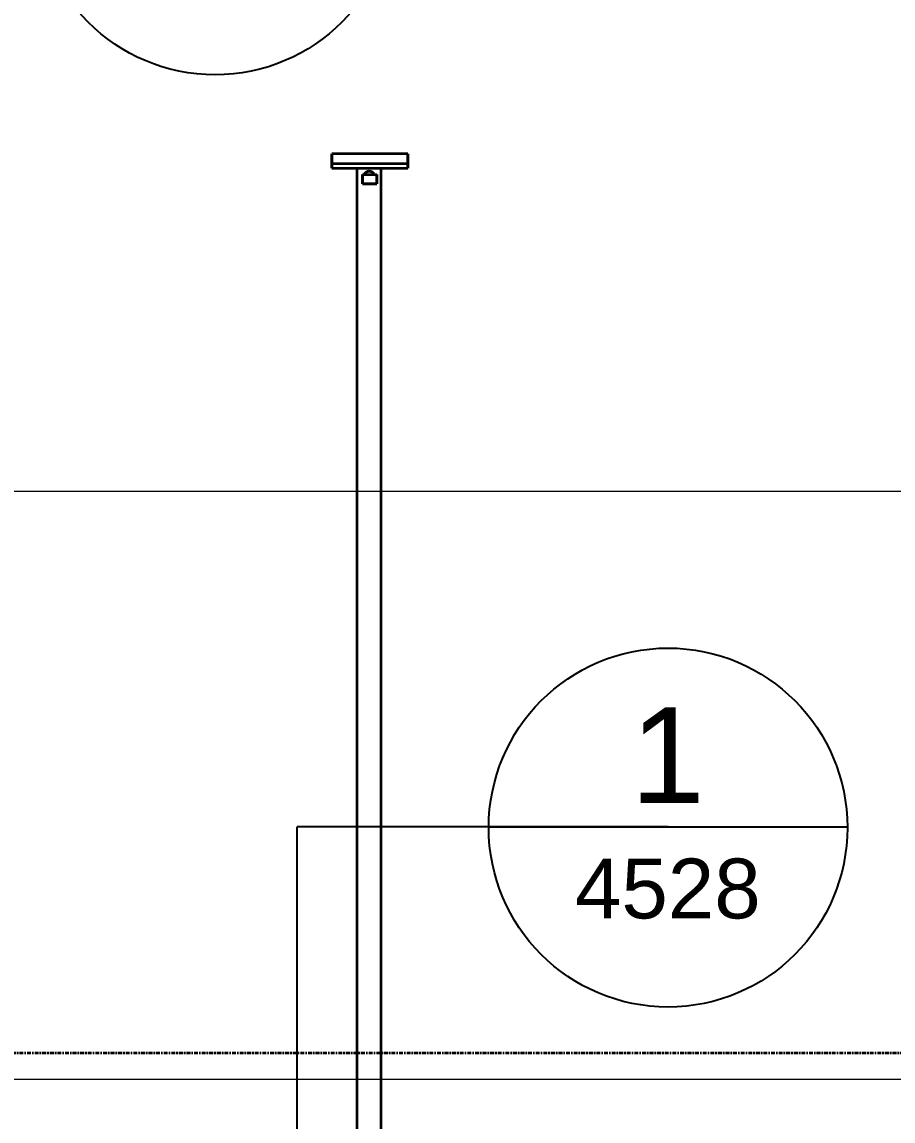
# Model space of a CAD drawing. Header units: millimetres. Extents: x -187664 to 435448, y -313239 to 299894.
# Drawn here: x 12832 to 16475, y -301600 to -297007 of the extents above; entities that cross this region are included whole.
import ezdxf

# ---------------------------------------------------------------- set-up
doc = ezdxf.new("R2010")
doc.units = ezdxf.units.MM
doc.linetypes.add('Centre', pattern=[31.75, 6.35, -4.7625, 15.875, -4.7625])
doc.linetypes.add('DPA_Hidden 50', pattern=[3, 2, -1])
for name, color, linetype, lineweight in [('A-ANNO-NOTE', 7, 'Continuous', 35), ('A-DETL', 7, 'Continuous', 70), ('A-DETL-GENF', 7, 'Continuous', 35), ('A-FLOR-LEVL', 7, 'Continuous', 35), ('E-LITE-EQPM', 7, 'Continuous', 35), ('G-ANNO-TEXT', 7, 'Continuous', 9)]:
    doc.layers.add(name, color=color, linetype=linetype, lineweight=lineweight)
doc.styles.add('ARIAL', font='arial.ttf')
doc.styles.add('Arial_1', font='arial.ttf', dxfattribs={"height": 250})

# ---------------------------------------------------------------- blocks, each defined once
blk = doc.blocks.new('ACM_L14 - LED Street Light Luminaire with Wide Light - PRA4-CB-8-17314108-2140-01 ENTRANCE 1 ELEVATION 2')
at = {"layer": 'E-LITE-EQPM', "color": 7}
for p, q in [((-10225.9, 113507.1), (-10543.9, 113507.1)), ((-10543.9, 113447.1), (-10543.9, 113507.1)), ((-10543.9, 113507.1), (-10543.9, 113465.7)), ((-10225.9, 113465.7), (-10225.9, 113507.1)), ((-10225.9, 113507.1), (-10225.9, 113447.1)), ((-10543.9, 113465.7), (-10225.9, 113465.7)), ((-10543.9, 113465.7), (-10543.9, 113447.1)), ((-10543.9, 113447.1), (-10225.9, 113447.1)), ((-10543.9, 113447.1), (-10225.9, 113447.1)), ((-10438.6, 113447.1), (-10438.6, 106357.3)), ((-10337, 106357.3), (-10337, 113447.1)), ((-10225.9, 113447.1), (-10225.9, 113465.7)), ((-10414.9, 113380.6), (-10414.9, 113419.6)), ((-10414.9, 113419.6), (-10414.9, 113380.6)), ((-10414.9, 113419.6), (-10354.9, 113419.6)), ((-10414.9, 113419.6), (-10354.9, 113419.6)), ((-10354.9, 113380.6), (-10354.9, 113419.6)), ((-10354.9, 113419.6), (-10354.9, 113380.6)), ((-10354.9, 113380.6), (-10414.9, 113380.6)), ((-10414.9, 113380.6), (-10354.9, 113380.6))]:
    blk.add_line(p, q, dxfattribs=at)
for start, end in [(90, 154.7707), (25.2293, 90)]:
    blk.add_arc((-10387, 113409.7), 24, start, end, dxfattribs=at)
for points, knots in [([(-10408.9, 113419.7), (-10408.7, 113420), (-10408.2, 113421.1), (-10407.2, 113422.9), (-10405.7, 113424.9), (-10403.9, 113426.8), (-10402.6, 113428), (-10401.8, 113428.7), (-10401.7, 113428.8)], [0.6377615, 0.6377615, 0.6377615, 0.6377615, 0.6527778, 0.6875, 0.7222222, 0.7569444, 0.7916667, 0.7981777, 0.7981777, 0.7981777, 0.7981777]), ([(-10400.2, 113429.8), (-10399.4, 113430.3), (-10395.6, 113432.5), (-10391.4, 113433.6), (-10387.8, 113433.7)], [0.8224046, 0.8224046, 0.8224046, 0.8224046, 0.8611111, 1, 1, 1, 1]), ([(-10387, 113433.7), (-10385.5, 113433.7), (-10382.7, 113433.5), (-10378.7, 113432.4), (-10375.7, 113431), (-10374.2, 113430), (-10373.8, 113429.8)], [0, 0, 0, 0, 0.0555556, 0.1111111, 0.1666667, 0.1847007, 0.1847007, 0.1847007, 0.1847007]), ([(-10371.6, 113428.1), (-10370.5, 113427.2), (-10369.1, 113425.8), (-10367.4, 113423.6), (-10366.3, 113421.8), (-10365.6, 113420.5), (-10365.2, 113419.8), (-10365.2, 113419.7)], [0.2222222, 0.2222222, 0.2222222, 0.2222222, 0.2777778, 0.3055556, 0.3333333, 0.3611111, 0.3651669, 0.3651669, 0.3651669, 0.3651669])]:
    blk.add_open_spline(points, degree=3, knots=knots, dxfattribs=at)
blk.add_open_spline([(-10387.8, 113433.7), (-10387.7, 113433.7), (-10387.6, 113433.7), (-10387.4, 113433.7)], degree=3, dxfattribs=at)
blk = doc.blocks.new('DPA_AN_Callout - DPA_AN_Callout-15497909-2140-01 ENTRANCE 1 ELEVATION 2')
at = {"layer": 'A-DETL-GENF', "color": 7, "lineweight": 25}
for p in [(-10689.1, 109048.1), (-9137.5, 110693.9)]:
    blk.add_line(p, (-10689.1, 110693.9), dxfattribs=at)

msp = doc.modelspace()

# ---------------------------------------------------------------- linework, layer by layer
at = {"layer": 'A-ANNO-NOTE', "color": 7, "lineweight": 25}
msp.add_line((14783.664, -300370.802), (16283.654, -300370.802), dxfattribs=at)
for centre in [(13639.071, -296477.81), (15533.659, -300373.584)]:
    msp.add_circle(centre, 750, dxfattribs=at)
at = {"layer": 'A-DETL', "color": 7, "linetype": 'DPA_Hidden 50', "lineweight": 9}
msp.add_line((12277.152, -301424.71), (20477.152, -301424.71), dxfattribs=at)
at = {"layer": 'A-FLOR-LEVL', "color": 7, "linetype": 'Centre'}
msp.add_line((-6493.623, -301314.71), (38178.136, -301314.71), dxfattribs=at)
at = {"layer": 'G-ANNO-TEXT', "color": 7}
msp.add_line((11288.975, -298968.38), (22394.369, -298968.38), dxfattribs=at)

# ---------------------------------------------------------------- block references
at = {"layer": 'A-DETL-GENF', "color": 7}
msp.add_blockref('DPA_AN_Callout - DPA_AN_Callout-15497909-2140-01 ENTRANCE 1 ELEVATION 2', (24671.173, -411064.71), dxfattribs=at)
at = {"layer": 'E-LITE-EQPM', "color": 7}
msp.add_blockref('ACM_L14 - LED Street Light Luminaire with Wide Light - PRA4-CB-8-17314108-2140-01 ENTRANCE 1 ELEVATION 2', (24671.173, -411064.71), dxfattribs=at)

# ---------------------------------------------------------------- texts
at = {"layer": 'A-ANNO-NOTE', "color": 7, "lineweight": 9, "attachment_point": 1}
for s, insert, char_height, width, style in [('1', (15376.36, -299871.623), 400, 376.79312, 'ARIAL'), ('4528', (15144.373, -300503.259), 250, 929.9575, 'Arial_1')]:
    msp.add_mtext(s, dxfattribs=dict(at, insert=insert, char_height=char_height, width=width, style=style))

doc.saveas('drawing.dxf')
